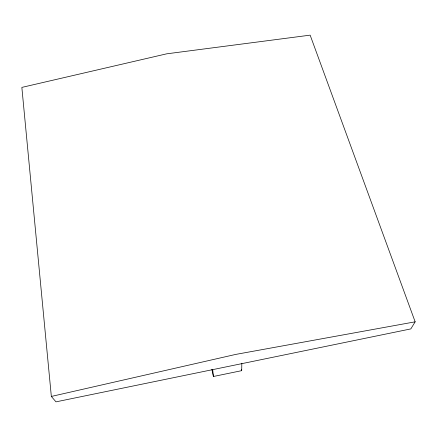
<?xml version="1.0" encoding="UTF-8"?>
<svg xmlns="http://www.w3.org/2000/svg" width="437" height="437" viewBox="0 0 437 437"><rect width="100%" height="100%" fill="white"/><g stroke="black" fill="none" stroke-linecap="round" stroke-linejoin="round"><path stroke-width="0.66" d="M211.874 369.249L213.398 376.492L241.694 370.663L241.825 363.234M415.15 321.823L410.84 328.903L55.985 401.854L51.342 396.441L21.85 87.4L166.683 53.827L310.144 35.146L415.15 321.823L235.767 354.407L51.342 396.441M241.388 369.331L241.694 370.663M212.715 369.729L213.398 376.492"/></g></svg>
